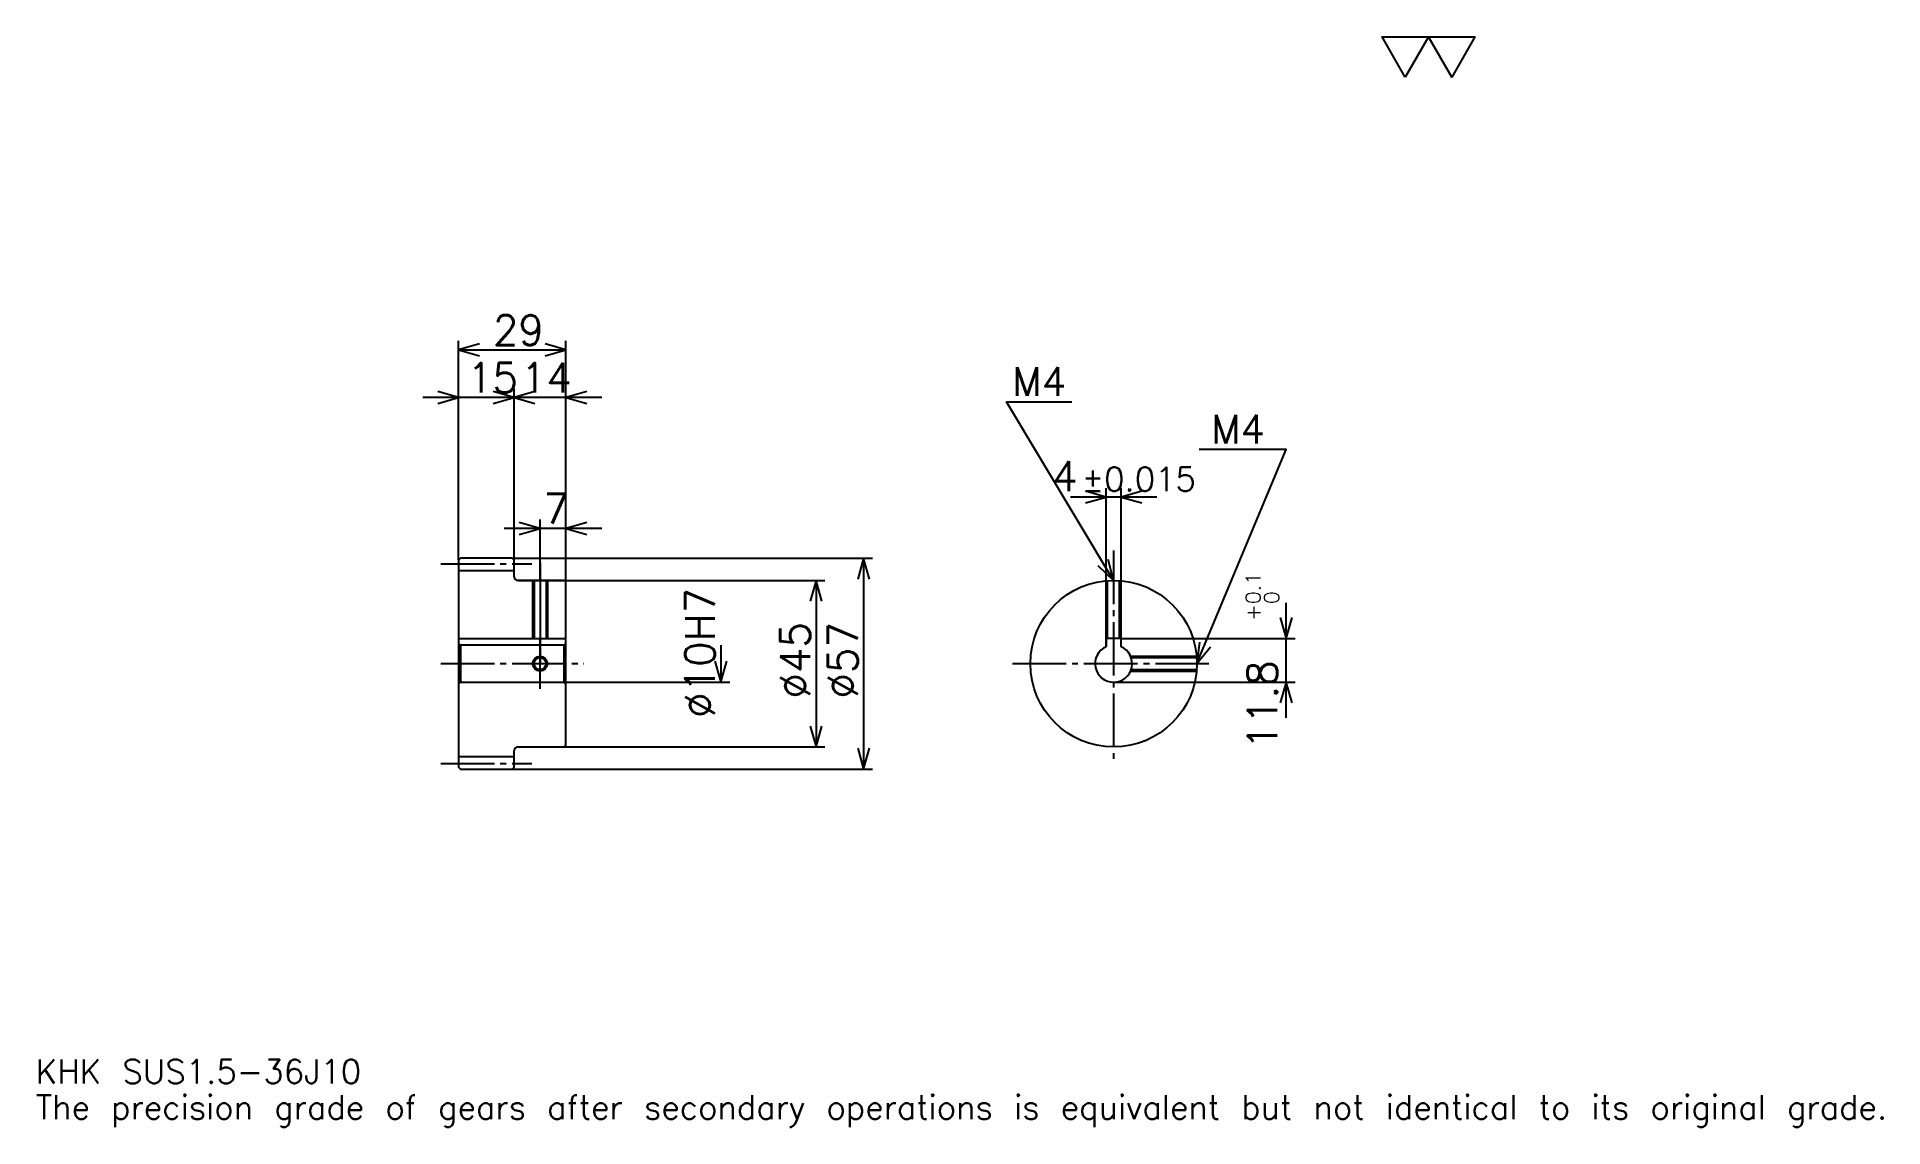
# Model space of a CAD drawing. Extents: x 16 to 515, y 6 to 300.
import ezdxf

# ---------------------------------------------------------------- set-up
doc = ezdxf.new("R2010")
doc.units = 0
doc.linetypes.add('DASHDOT', pattern=[19.304349, 14.478261, -1.608696, 1.608696, -1.608696])
doc.layers.get('0').update_dxf_attribs({"linetype": 'CONTINUOUS'})
doc.layers.add('DASHDOT', color=6, linetype='DASHDOT')
doc.styles.add('KANJI', font='TXT', dxfattribs={"bigfont": 'BIGFONT'})

msp = doc.modelspace()

# ---------------------------------------------------------------- linework, layer by layer
at = {"color": 5}
for p, q in [((130.304352, 159.608688), (130.304352, 218.32608)), ((130.304352, 215.91304), (159.304352, 215.91304)), ((159.304352, 159.608688), (159.304352, 218.32608)), ((145.304352, 159.608688), (145.304352, 205.456512)), ((154.956528, 203.043472), (120.652176, 203.043472)), ((168.956528, 203.043472), (135.652176, 203.043472)), ((318.934784, 176.130432), (295.630432, 176.130432)), ((305.282593, 137.908691), (305.282593, 178.543472)), ((309.282593, 137.908691), (309.282593, 178.543472)), ((152.304352, 159.608688), (152.304352, 170.065216)), ((168.956528, 167.652161), (142.652176, 167.652161)), ((130.304352, 159.108688), (130.304352, 159.608688)), ((144.804352, 159.608688), (159.304352, 159.608688)), ((145.304352, 159.108688), (145.304352, 159.608688)), ((152.304352, 153.608688), (152.304352, 159.608688)), ((152.304352, 153.608688), (152.304352, 159.608688)), ((159.304352, 159.608688), (242.152176, 159.608688)), ((159.304352, 153.108688), (159.304352, 159.608688)), ((239.739136, 159.608688), (239.739136, 102.608688)), ((146.304352, 153.608688), (159.304352, 153.608688)), ((159.304352, 153.608688), (229.282608, 153.608688)), ((226.869568, 153.608688), (226.869568, 108.608688)), ((353.913025, 116.456512), (353.913025, 147.560867)), ((201.130432, 136.108688), (201.130432, 126.108688)), ((309.282593, 137.908691), (356.32608, 137.908691)), ((159.304352, 126.108688), (203.543488, 126.108688)), ((307.282593, 126.108688), (356.32608, 126.108688)), ((146.304352, 108.608688), (159.304352, 108.608688)), ((159.304352, 108.608688), (229.282608, 108.608688)), ((144.804352, 102.608688), (159.304352, 102.608688)), ((159.304352, 102.608688), (242.152176, 102.608688))]:
    msp.add_line(p, q, dxfattribs=at)
at = {"color": 4}
for p, q in [((130.304352, 156.233688), (145.304352, 156.233688)), ((130.304352, 137.908691), (159.304352, 137.908691)), ((130.804352, 136.108688), (130.804352, 126.108688)), ((158.804352, 136.108688), (159.304352, 136.608688)), ((158.804352, 126.108688), (159.304352, 125.608688)), ((130.304352, 105.983688), (145.304352, 105.983688))]:
    msp.add_line(p, q, dxfattribs=at)
at = {"color": 7}
msp.add_lwpolyline([(386.086945, 289.565216), (379.813019, 300.440002), (404.908691, 300.440002), (398.634766, 289.565216), (392.36087, 300.440002), (386.086945, 289.565216)], dxfattribs=at)
at = {"color": 5}
for points in [[(135.934784, 217.521729), (130.304352, 215.91304), (135.934784, 214.304352)], [(153.67392, 214.304352), (159.304352, 215.91304), (153.67392, 217.521729)], [(124.67392, 201.434784), (130.304352, 203.043472), (124.67392, 204.652161)], [(139.67392, 201.434784), (145.304352, 203.043472), (139.67392, 204.652161)], [(150.934784, 204.652161), (145.304352, 203.043472), (150.934784, 201.434784)], [(164.934784, 204.652161), (159.304352, 203.043472), (164.934784, 201.434784)], [(307.282593, 153.608688), (278.326111, 201.869568), (296.021729, 201.869568)], [(329.782593, 131.108688), (353.913025, 189), (330.426086, 189)], [(299.652161, 174.521729), (305.282593, 176.130432), (299.652161, 177.73912)], [(314.913025, 177.73912), (309.282593, 176.130432), (314.913025, 174.521729)], [(146.67392, 166.043472), (152.304352, 167.652161), (146.67392, 169.260864)], [(164.934784, 169.260864), (159.304352, 167.652161), (164.934784, 166.043472)], [(241.347839, 153.978256), (239.739136, 159.608688), (238.130432, 153.978256)], [(303.006348, 157.609085), (307.282593, 153.608688), (305.765198, 159.26442)], [(228.478271, 147.978256), (226.869568, 153.608688), (225.260864, 147.978256)], [(352.304352, 143.539124), (353.913025, 137.908691), (355.521729, 143.539124)], [(330.463989, 136.924652), (329.782593, 131.108688), (333.433716, 135.686798)], [(199.521744, 131.73912), (201.130432, 126.108688), (202.739136, 131.73912)], [(355.521729, 120.478256), (353.913025, 126.108688), (352.304352, 120.478256)], [(225.260864, 114.23912), (226.869568, 108.608688), (228.478271, 114.23912)], [(238.130432, 108.23912), (239.739136, 102.608688), (241.347839, 108.23912)]]:
    msp.add_lwpolyline(points, dxfattribs=at)
at = {"color": 4}
for points in [[(145.304352, 154.608688), (145.304352, 159.108688), (144.804352, 159.608688), (130.804352, 159.608688), (130.304352, 159.108688), (130.304352, 125.608688)], [(146.304352, 108.608688), (158.804352, 108.608688), (159.304352, 109.108688), (159.304352, 153.108688), (158.804352, 153.608688), (146.304352, 153.608688)], [(150.304352, 153.608688), (150.304352, 137.908691)], [(150.684357, 153.608688), (150.684357, 137.908691)], [(153.924347, 153.608688), (153.924347, 137.908691)], [(154.304352, 153.608688), (154.304352, 137.908691)], [(305.282593, 135.691269), (305.282593, 153.519623)], [(305.662598, 137.908691), (305.662598, 153.550293)], [(308.902588, 137.908691), (308.902588, 153.550293)], [(309.282593, 135.691269), (309.282593, 153.519623)], [(130.304352, 125.608688), (130.804352, 126.108688), (158.804352, 126.108688), (158.804352, 136.108688), (130.804352, 136.108688), (130.304352, 136.608688)], [(309.282593, 135.691269), (309.282593, 137.908691), (305.282593, 137.908691), (305.282593, 135.691269)], [(311.865173, 133.108688), (329.693542, 133.108688)], [(312.012878, 132.728683), (329.724213, 132.728683)], [(130.304352, 125.608688), (130.304352, 103.108688), (130.804352, 102.608688), (144.804352, 102.608688), (145.304352, 103.108688), (145.304352, 107.608688)], [(311.865173, 129.108688), (329.693542, 129.108688)], [(312.012878, 129.488693), (329.724213, 129.488693)]]:
    msp.add_lwpolyline(points, dxfattribs=at)
for centre, radius in [((307.282593, 131.108688), 22.5), ((152.304352, 131.108688), 1.62)]:
    msp.add_circle(centre, radius, dxfattribs=at)
at = {"color": 7}
msp.add_circle((152.304352, 131.108688), 2, dxfattribs=at)
at = {"color": 4}
for centre, radius, start, end in [((146.304352, 154.608688), 1, 180, 270), ((307.282593, 131.108688), 5, 113.57817801, 66.42182199), ((146.304352, 107.608688), 1, 90, 180)]:
    msp.add_arc(centre, radius, start, end, dxfattribs=at)
at = {"layer": 'DASHDOT', "color": 7}
for p, q in [((307.282593, 161.652161), (307.282593, 103.7826)), ((125.478264, 158.108688), (150.130432, 158.108688)), ((152.304352, 153.608688), (152.304352, 131.108688)), ((125.478264, 131.108688), (164.130432, 131.108688)), ((279.956543, 131.108688), (334.608704, 131.108688)), ((125.478264, 104.108688), (150.130432, 104.108688))]:
    msp.add_line(p, q, dxfattribs=at)
for points in [[(152.304352, 158.434784), (152.304352, 133.082596)], [(152.304352, 124.2826), (152.304352, 137.934769)], [(145.478271, 131.108688), (159.130432, 131.108688)]]:
    msp.add_lwpolyline(points, dxfattribs=at)

# ---------------------------------------------------------------- texts
at = {"color": 7, "style": 'KANJI'}
for s, height, p in [('29', 8.043478, (139.576096, 217.199997)), ('15', 8.043478, (132.576096, 204.330429)), ('14', 8.043478, (147.076096, 204.330429)), ('M4', 7.721739, (279.934784, 203.478256)), ('M4', 7.721739, (333.643494, 190.608688)), ('4', 8.043478, (290.67926, 177.73912)), ('%%p0.015', 6.434783, (298.641327, 177.73912)), ('7', 8.043478, (153.190216, 168.939117)), ('KHK SUS1.5-36J10', 6.434783, (16.086956, 17.695652)), ('The precision grade of gears after secondary operations is equivalent but not identical to its original grade.', 6.434783, (16.086956, 8.043478))]:
    msp.add_text(s, height=height, dxfattribs=at).set_placement(p)
for s, height, p in [('%%c10H7', 8.043478, (199.521744, 116.429337)), ('0.1', 4.021739, (346.995667, 147.213562)), ('0', 4.021739, (351.982605, 147.213562)), ('+', 4.021739, (346.995667, 142.709213)), ('%%c45', 8.043478, (225.260864, 121.6576)), ('%%c57', 8.043478, (238.130432, 121.6576)), ('11.8', 8.043478, (351.5, 107.893845))]:
    msp.add_text(s, height=height, rotation=90, dxfattribs=at).set_placement(p)

doc.saveas('drawing.dxf')
